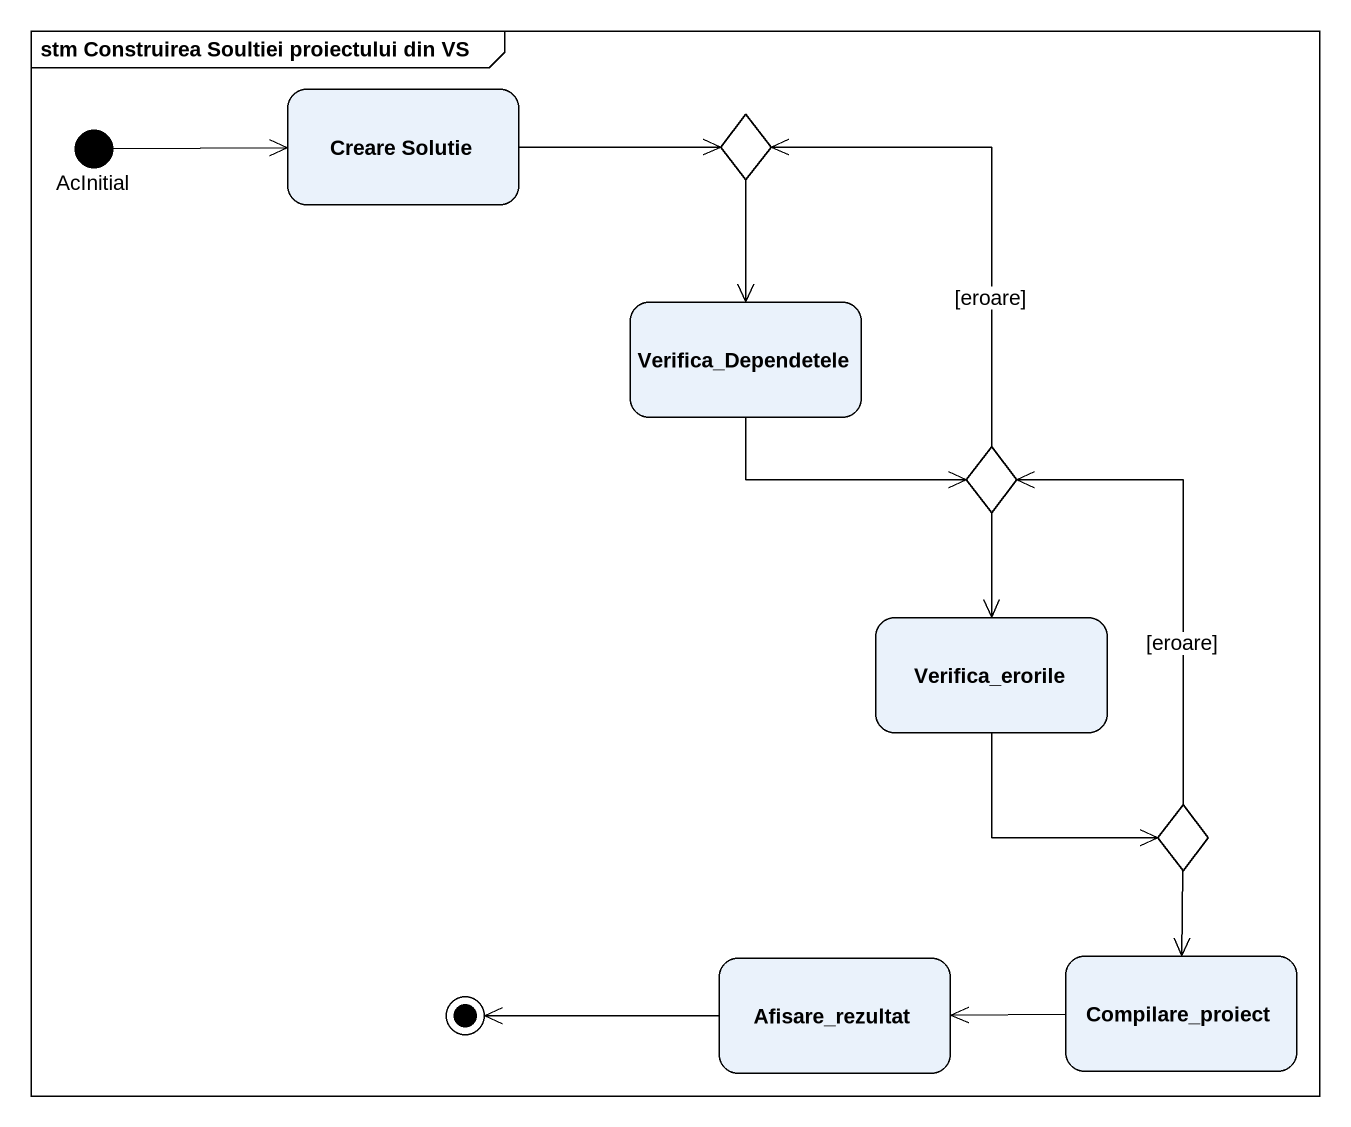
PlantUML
@startuml
mainframe stm Construirea Soultiei proiectului din VS
hide empty description
state AcInitial <<start>>
state "Creare Solutie" as Creare_Solutie
state choice1 <<choice>>
state Verifica_Dependetele
state choice2 <<choice>>
state Verifica_erorile
state choice3 <<choice>>
state Afisare_rezultat
state Compilare_proiect
AcInitial -right-> Creare_Solutie
Creare_Solutie -right-> choice1
choice1 --> Verifica_Dependetele
Verifica_Dependetele -right-> choice2
choice2 -up-> choice1 : [eroare]
choice2 --> Verifica_erorile
Verifica_erorile --> choice3
choice3 -up-> choice2 : [eroare]
choice3 --> Compilare_proiect
Compilare_proiect -left-> Afisare_rezultat
Afisare_rezultat -left-> [*]
@enduml
